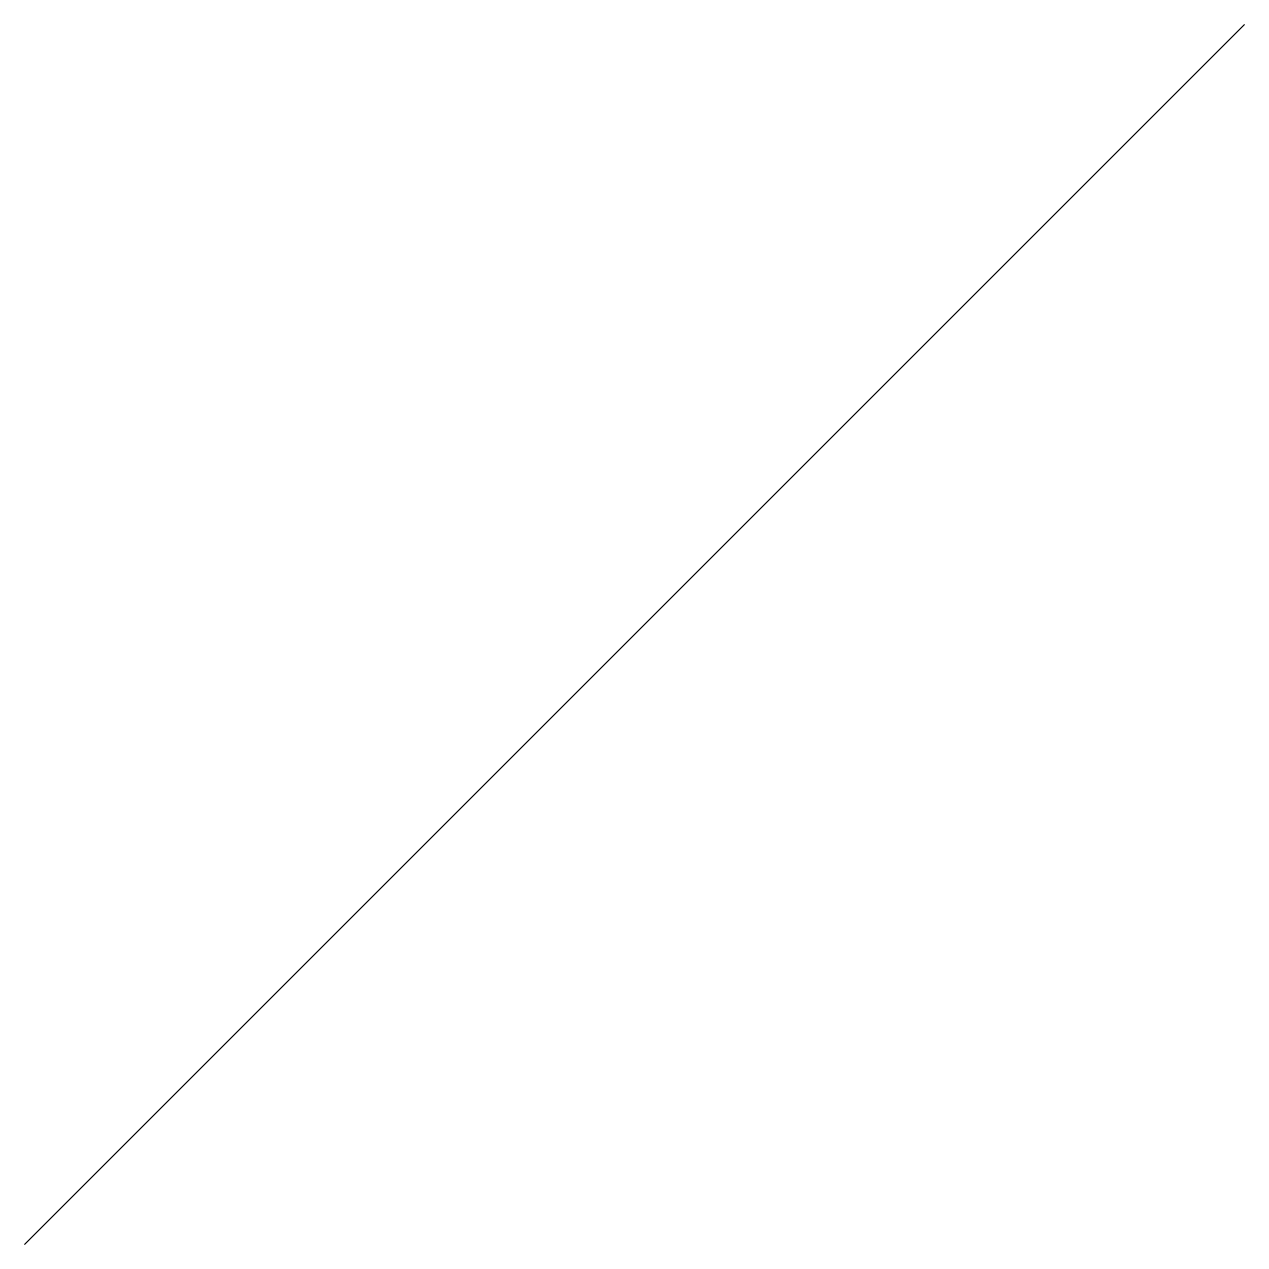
# Paper-space layout 'Layout1' of a CAD drawing. Extents: x 0 to 10, y 0 to 10.
import ezdxf

# ---------------------------------------------------------------- set-up
doc = ezdxf.new("R2010")
doc.units = 0
doc.layers.get('0').update_dxf_attribs({"linetype": 'CONTINUOUS'})

psp = doc.layouts.get("Layout1")

# ---------------------------------------------------------------- linework, layer by layer
psp.add_line((0, 0), (10, 10))

doc.saveas('drawing.dxf')
